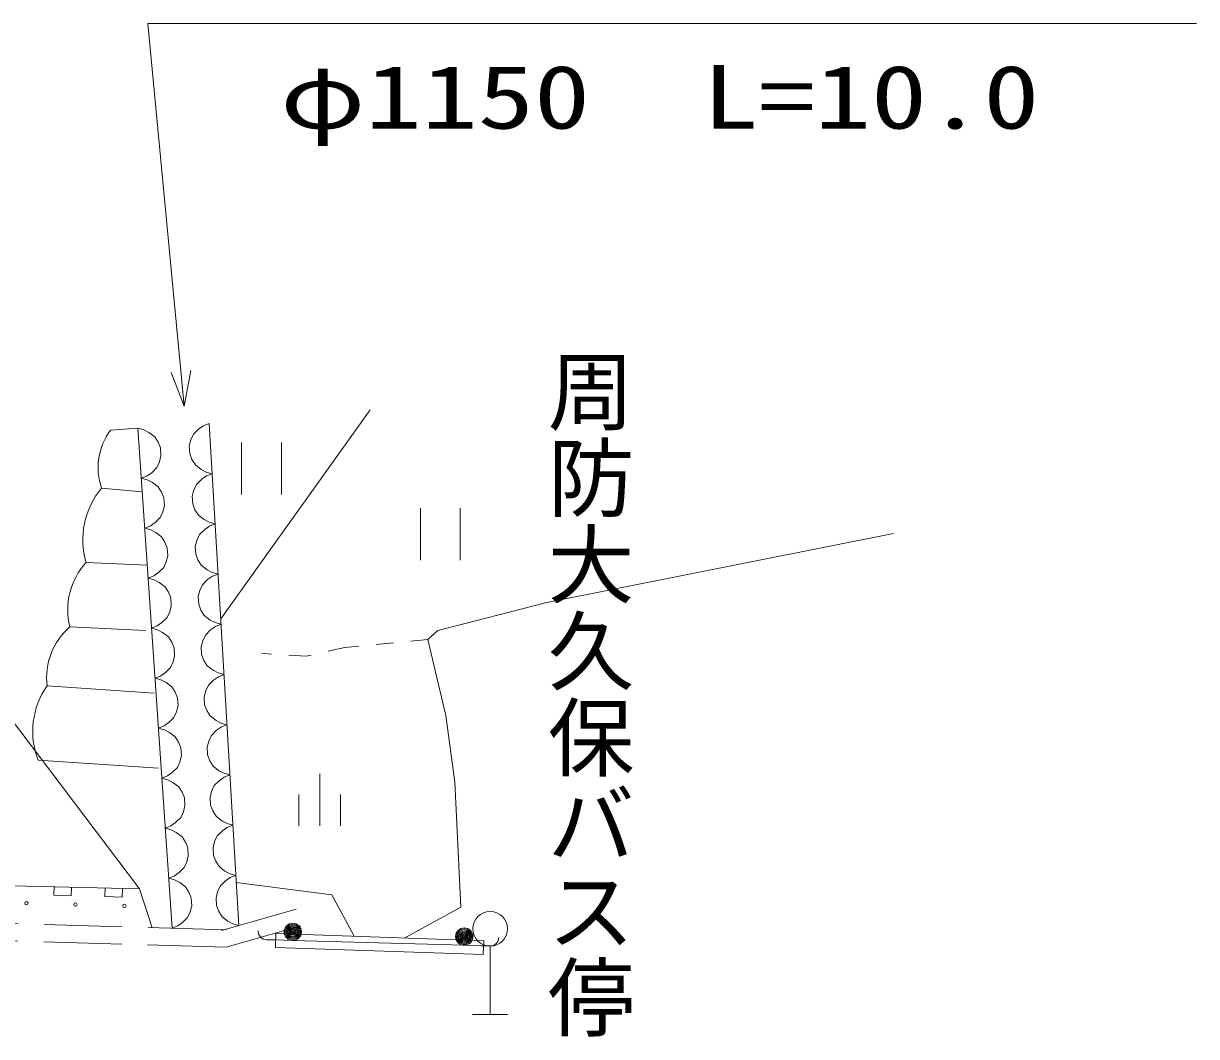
# Model space of a CAD drawing. Units: millimetres on the paper, with parts at other scales. Extents: x 40 to 680, y 20 to 380.
# Drawn here: x 219.58 to 253.44, y 286.58 to 315.83 of the extents above; entities that cross this region are included whole.
import ezdxf
from ezdxf.enums import TextEntityAlignment as Align

# ---------------------------------------------------------------- set-up
doc = ezdxf.new("R2010")
doc.units = ezdxf.units.MM
doc.linetypes.add('USER2', pattern=[3, 2.25, -0.75])
doc.linetypes.add('USER3', pattern=[1, 0.5, -0.5])
doc.layers.add('S-SUV', color=7, linetype='Continuous', lineweight=13)
doc.layers.add('S-SUV-ROAD', color=7, linetype='Continuous', lineweight=13)
doc.styles.add('@ＭＳ ゴシック', font='')
doc.styles.add('ＭＳ ゴシック', font='')
doc.styles.get('@ＭＳ ゴシック').set_extended_font_data('@MS Gothic')
doc.styles.get('ＭＳ ゴシック').set_extended_font_data('MS Gothic')

# ---------------------------------------------------------------- blocks, each defined once
blk = doc.blocks.new('BUHIN292')
at = {"color": 7, "linetype": 'Continuous', "lineweight": 13}
blk.add_lwpolyline([(0.049, -0.722), (0.212, -0.656), (0.347, -0.56), (0.496, -0.409), (0.571, -0.244), (0.614, -0.07), (0.599, 0.153), (0.533, 0.319), (0.436, 0.472), (0.267, 0.602), (0.121, 0.675), (-0.049, 0.722)], dxfattribs=at)
blk = doc.blocks.new('BUHIN293')
at = {"color": 7, "linetype": 'Continuous', "lineweight": 13}
blk.add_lwpolyline([(-0.043, 0.725), (-0.206, 0.661), (-0.343, 0.565), (-0.494, 0.415), (-0.571, 0.25), (-0.616, 0.076), (-0.602, -0.148), (-0.538, -0.316), (-0.441, -0.47), (-0.274, -0.602), (-0.127, -0.677), (0.043, -0.725)], dxfattribs=at)
blk = doc.blocks.new('BUHIN325')
at = {"color": 7, "linetype": 'Continuous', "lineweight": 13}
for p, q in [((-0.578, 0.75), (-0.578, -0.75)), ((0.574, -0.75), (0.574, 0.75))]:
    blk.add_line(p, q, dxfattribs=at)
blk = doc.blocks.new('BUHIN327')
at = {"color": 7, "linetype": 'Continuous', "lineweight": 13}
for p, q in [((0, 0.75), (0, -0.75)), ((-0.6, 0.154), (-0.6, -0.746)), ((0.6, 0.154), (0.6, -0.746))]:
    blk.add_line(p, q, dxfattribs=at)
blk = doc.blocks.new('BUHIN337')
at = {"color": 7, "linetype": 'Continuous', "lineweight": 13}
for p, q in [((0, 1.972), (0, 0)), ((-0.51, 0), (0.502, 0))]:
    blk.add_line(p, q, dxfattribs=at)
blk.add_circle((0, 2.475), 0.502, dxfattribs=at)
blk = doc.blocks.new('BUHIN354')
at = {"color": 7, "linetype": 'Continuous', "lineweight": 13}
blk.add_lwpolyline([(-0.25, 0.006), (-0.256, -0.243), (0.243, -0.256), (0.25, -0.006)], dxfattribs=at)
blk = doc.blocks.new('BUHIN374')
at = {"color": 7, "linetype": 'Continuous', "lineweight": 13}
for radius in [249, 220, 191, 161, 132, 97.5, 67.5, 38.8, 7.5]:
    blk.add_circle((-189, -161), radius, dxfattribs=at)

msp = doc.modelspace()

# ---------------------------------------------------------------- linework, layer by layer
at = {"layer": 'S-SUV'}
for p, q in [((224.214, 304.786), (223.168, 315.834)), ((223.168, 315.834), (253.436, 315.834)), ((225.271, 298.641), (229.587, 304.68)), ((222.092, 304.088), (222.883, 304.144)), ((222.883, 304.144), (223.869, 289.707)), ((225.795, 289.784), (224.937, 304.283)), ((221.83, 302.413), (223.008, 302.313)), ((234.684, 299.111), (244.691, 301.101)), ((221.385, 300.267), (223.153, 300.19)), ((231.54, 298.303), (234.684, 299.111)), ((220.914, 298.408), (223.113, 298.304)), ((231.252, 298.044), (231.54, 298.303)), ((231.771, 295.852), (231.252, 298.044)), ((220.26, 296.707), (223.348, 296.498)), ((218.596, 296.574), (222.924, 290.844)), ((232.031, 293.92), (231.771, 295.852)), ((219.998, 294.561), (223.479, 294.326)), ((232.204, 290.315), (232.031, 293.92)), ((209.305, 291.154), (222.924, 290.844)), ((222.924, 290.844), (223.296, 289.723)), ((228.48, 290.672), (225.721, 291.029)), ((229.124, 289.476), (228.48, 290.672)), ((230.589, 289.425), (232.204, 290.315)), ((226.863, 289.554), (232.864, 289.347)), ((226.845, 289.368), (227.344, 289.354)), ((226.85, 289.154), (232.85, 288.947)), ((227.344, 289.354), (232.293, 289.217)), ((232.293, 289.217), (232.793, 289.203))]:
    msp.add_line(p, q, dxfattribs=at)
at = {"layer": 'S-SUV', "linetype": 'USER3'}
for p, q in [((231.252, 298.044), (228.857, 297.817)), ((227.738, 297.559), (226.447, 297.645)), ((228.857, 297.817), (227.738, 297.559))]:
    msp.add_line(p, q, dxfattribs=at)
at = {"layer": 'S-SUV', "linetype": 'USER2'}
for p, q in [((190.191, 290.693), (225.445, 289.66)), ((190.176, 290.193), (225.431, 289.161)), ((225.294, 289.642), (227.446, 290.253)), ((225.431, 289.161), (227.583, 289.772))]:
    msp.add_line(p, q, dxfattribs=at)
at = {"layer": 'S-SUV'}
for points in [[(224.406, 305.809), (224.214, 304.786), (223.836, 305.755)], [(226.845, 289.368), (226.595, 289.375), (226.545, 289.382), (226.5, 289.395), (226.456, 289.422), (226.419, 289.453), (226.388, 289.495), (226.365, 289.538), (226.354, 289.59), (226.352, 289.632)], [(233.299, 289.439), (233.293, 289.393), (233.277, 289.342), (233.248, 289.293), (233.218, 289.261), (233.177, 289.23), (233.13, 289.209), (233.086, 289.199), (233.043, 289.196), (232.793, 289.203)]]:
    msp.add_lwpolyline(points, dxfattribs=at)
for centre in [(219.663, 290.428), (221.077, 290.392), (222.491, 290.355)]:
    msp.add_circle(centre, 0.0498, dxfattribs=at)
for centre, radius, start, end in [((223.531, 303.005), 1.801, 143.0469, 199.1918), ((223.62, 300.923), 2.329, 140.215, 196.36), ((222.892, 298.896), 2.037, 137.7015, 193.8465), ((222.182, 296.944), 1.937, 130.89, 187.035), ((222.141, 295.389), 2.297, 144.9746, 201.1195)]:
    msp.add_arc(centre, radius, start, end, dxfattribs=at)
at = {"layer": 'S-SUV-ROAD'}
for p, q in [((226.863, 289.554), (226.85, 289.154)), ((232.864, 289.347), (232.85, 288.947))]:
    msp.add_line(p, q, dxfattribs=at)

# ---------------------------------------------------------------- block references
at = {"layer": 'S-SUV'}
for name, p in [('BUHIN292', (222.932, 303.422)), ('BUHIN293', (224.98, 303.558)), ('BUHIN325', (226.447, 302.981)), ('BUHIN292', (223.031, 301.979)), ('BUHIN293', (225.066, 302.108)), ('BUHIN325', (231.611, 301.087)), ('BUHIN293', (225.151, 300.658)), ('BUHIN292', (223.129, 300.535)), ('BUHIN292', (223.228, 299.091)), ('BUHIN293', (225.237, 299.208)), ('BUHIN292', (223.327, 297.647)), ('BUHIN293', (225.323, 297.758)), ('BUHIN293', (225.409, 296.308)), ('BUHIN292', (223.425, 296.204)), ('BUHIN292', (223.524, 294.76)), ('BUHIN293', (225.495, 294.858)), ('BUHIN292', (223.623, 293.316)), ('BUHIN293', (225.58, 293.409)), ('BUHIN327', (228.128, 293.411)), ('BUHIN292', (223.721, 291.872)), ('BUHIN293', (225.666, 291.959)), ('BUHIN293', (225.752, 290.509)), ('BUHIN354', (220.712, 290.901)), ('BUHIN354', (222.187, 290.863)), ('BUHIN292', (223.82, 290.428)), ('BUHIN337', (233.048, 287.215))]:
    msp.add_blockref(name, p, dxfattribs=at)
at = {"layer": 'S-SUV', "xscale": 0.001, "yscale": 0.001, "rotation": 228}
for p in [(227.344, 289.354), (232.293, 289.217)]:
    msp.add_blockref('BUHIN374', p, dxfattribs=at)

# ---------------------------------------------------------------- texts
at = {"layer": 'S-SUV', "style": 'ＭＳ ゴシック', "width": 1.3}
msp.add_text('φ1150  L=10.0', height=1.833, dxfattribs=at).set_placement((226.985, 312.247), align=Align.BOTTOM_LEFT)
at = {"layer": 'S-SUV', "style": '@ＭＳ ゴシック'}
msp.add_text('周防大久保バス停', height=1.833, rotation=270, dxfattribs=at).set_placement((234.461, 306.483), align=Align.BOTTOM_LEFT)

doc.saveas('drawing.dxf')
